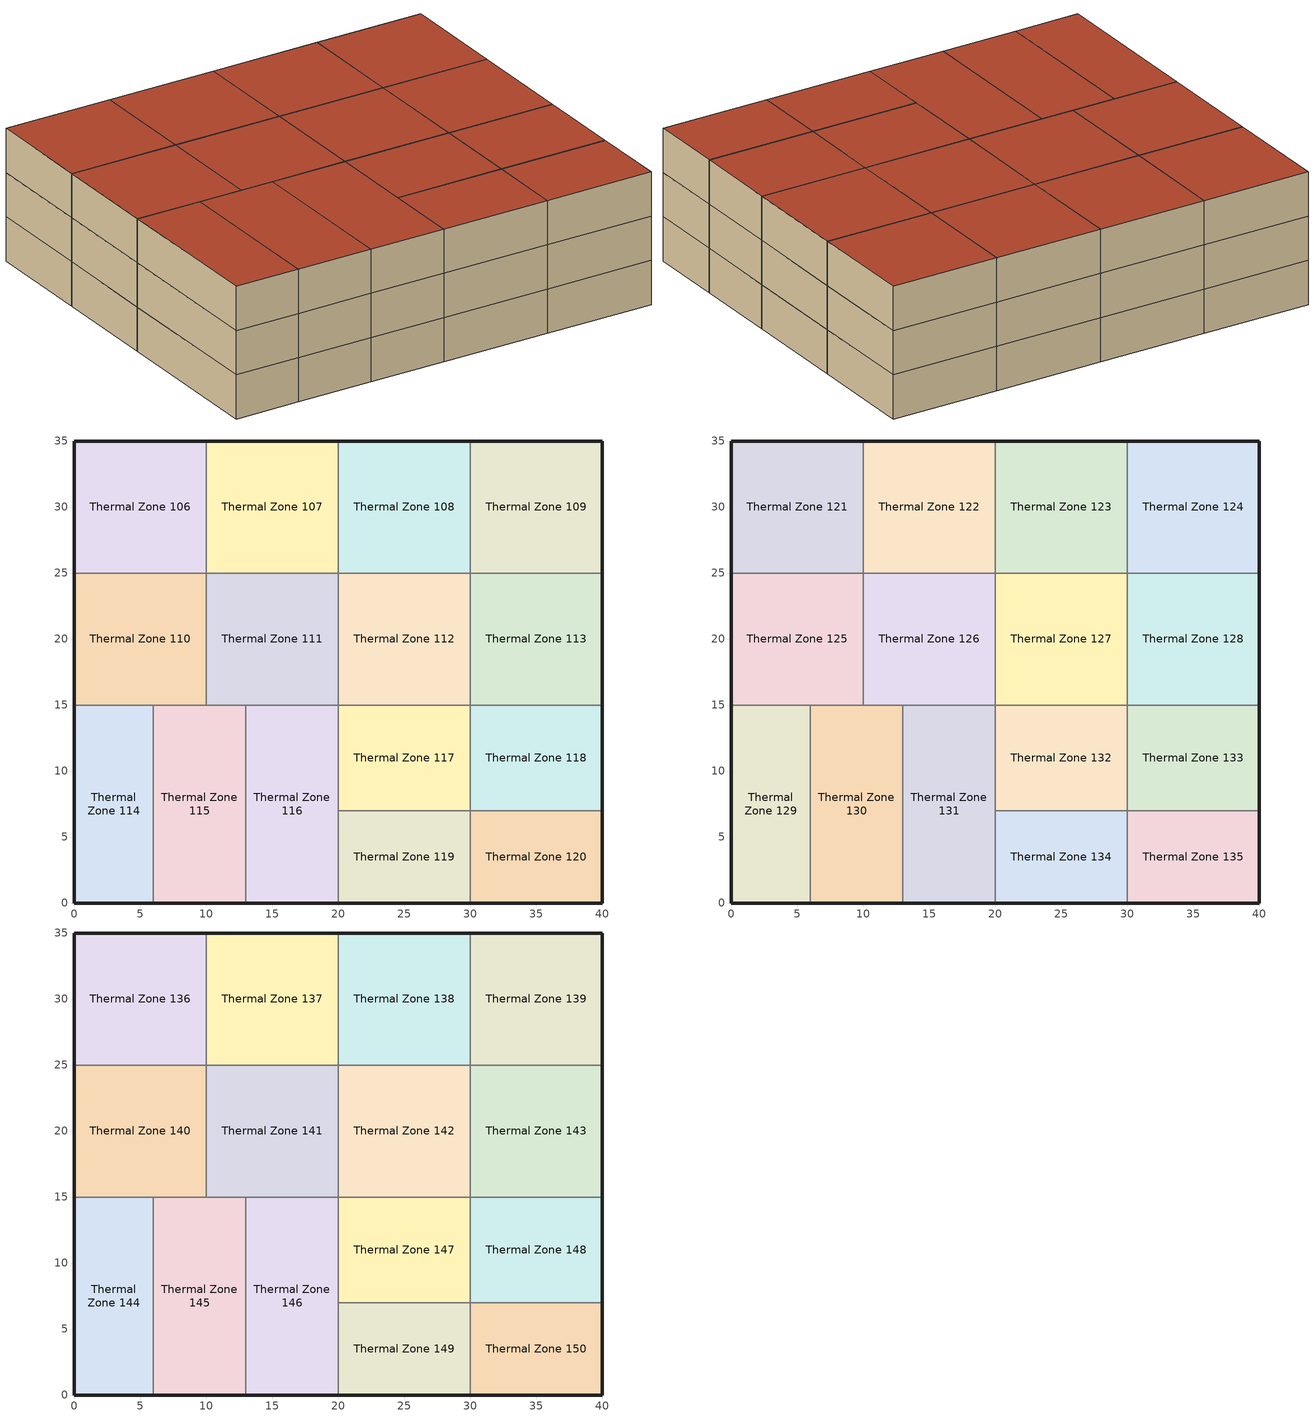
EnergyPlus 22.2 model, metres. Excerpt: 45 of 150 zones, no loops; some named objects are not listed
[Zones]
Thermal Zone 106
 floor to Thermal Zone 91 (Interior Floor): 10,35 10,25 0,25 0,35 z28
 wall outside (ASHRAE 189.1-2009 ExtWall Mass ClimateZone 4): 10,35 0,35 0,25 z28:32
 wall to Thermal Zone 107 (Interior Wall): 10,25 10,35 z28:32
 wall to Thermal Zone 110 (Interior Wall): 0,25 10,25 z28:32
Thermal Zone 107
 floor to Thermal Zone 92 (Interior Floor): 20,35 20,25 10,25 10,35 z28
 wall outside (ASHRAE 189.1-2009 ExtWall Mass ClimateZone 4): 20,35 10,35 z28:32
 wall to Thermal Zone 108 (Interior Wall): 20,25 20,35 z28:32
 wall to Thermal Zone 111 (Interior Wall): 10,25 20,25 z28:32
Thermal Zone 108
 floor to Thermal Zone 93 (Interior Floor): 30,35 30,25 20,25 20,35 z28
 wall outside (ASHRAE 189.1-2009 ExtWall Mass ClimateZone 4): 30,35 20,35 z28:32
 wall to Thermal Zone 109 (Interior Wall): 30,25 30,35 z28:32
 wall to Thermal Zone 112 (Interior Wall): 20,25 30,25 z28:32
Thermal Zone 109
 floor to Thermal Zone 94 (Interior Floor): 40,35 40,25 30,25 30,35 z28
 wall outside (ASHRAE 189.1-2009 ExtWall Mass ClimateZone 4): 40,25 40,35 30,35 z28:32
 wall to Thermal Zone 113 (Interior Wall): 30,25 40,25 z28:32
Thermal Zone 110
 floor to Thermal Zone 95 (Interior Floor): 10,25 10,15 6,15 0,15 0,25 z28
 wall outside (ASHRAE 189.1-2009 ExtWall Mass ClimateZone 4): 0,25 0,15 z28:32
 wall to Thermal Zone 111 (Interior Wall): 10,15 10,25 z28:32
 wall to Thermal Zone 115 (Interior Wall): 6,15 10,15 z28:32
 wall to Thermal Zone 114 (Interior Wall): 0,15 6,15 z28:32
Thermal Zone 111
 floor to Thermal Zone 96 (Interior Floor): 20,25 20,15 13,15 10,15 10,25 z28
 wall to Thermal Zone 112 (Interior Wall): 20,15 20,25 z28:32
 wall to Thermal Zone 116 (Interior Wall): 13,15 20,15 z28:32
 wall to Thermal Zone 115 (Interior Wall): 10,15 13,15 z28:32
Thermal Zone 112
 floor to Thermal Zone 97 (Interior Floor): 30,25 30,15 20,15 20,25 z28
 wall to Thermal Zone 113 (Interior Wall): 30,15 30,25 z28:32
 wall to Thermal Zone 117 (Interior Wall): 20,15 30,15 z28:32
Thermal Zone 113
 floor to Thermal Zone 98 (Interior Floor): 40,25 40,15 30,15 30,25 z28
 wall outside (ASHRAE 189.1-2009 ExtWall Mass ClimateZone 4): 40,15 40,25 z28:32
 wall to Thermal Zone 118 (Interior Wall): 30,15 40,15 z28:32
Thermal Zone 114
 floor to Thermal Zone 99 (Interior Floor): 6,15 6,0 0,0 0,15 z28
 wall outside (ASHRAE 189.1-2009 ExtWall Mass ClimateZone 4): 0,15 0,0 6,0 z28:32
 wall to Thermal Zone 115 (Interior Wall): 6,0 6,15 z28:32
Thermal Zone 115
 floor to Thermal Zone 100 (Interior Floor): 13,15 13,0 6,0 6,15 10,15 z28
 wall outside (ASHRAE 189.1-2009 ExtWall Mass ClimateZone 4): 6,0 13,0 z28:32
 wall to Thermal Zone 116 (Interior Wall): 13,0 13,15 z28:32
Thermal Zone 116
 floor to Thermal Zone 101 (Interior Floor): 20,15 20,7 20,0 13,0 13,15 z28
 wall outside (ASHRAE 189.1-2009 ExtWall Mass ClimateZone 4): 13,0 20,0 z28:32
 wall to Thermal Zone 117 (Interior Wall): 20,7 20,15 z28:32
 wall to Thermal Zone 119 (Interior Wall): 20,0 20,7 z28:32
Thermal Zone 117
 floor to Thermal Zone 102 (Interior Floor): 30,15 30,7 20,7 20,15 z28
 wall to Thermal Zone 118 (Interior Wall): 30,7 30,15 z28:32
 wall to Thermal Zone 119 (Interior Wall): 20,7 30,7 z28:32
Thermal Zone 118
 floor to Thermal Zone 103 (Interior Floor): 40,15 40,7 30,7 30,15 z28
 wall outside (ASHRAE 189.1-2009 ExtWall Mass ClimateZone 4): 40,7 40,15 z28:32
 wall to Thermal Zone 120 (Interior Wall): 30,7 40,7 z28:32
Thermal Zone 119
 floor to Thermal Zone 104 (Interior Floor): 30,7 30,0 20,0 20,7 z28
 wall outside (ASHRAE 189.1-2009 ExtWall Mass ClimateZone 4): 20,0 30,0 z28:32
 wall to Thermal Zone 120 (Interior Wall): 30,0 30,7 z28:32
Thermal Zone 120
 floor to Thermal Zone 105 (Interior Floor): 40,7 40,0 30,0 30,7 z28
 wall outside (ASHRAE 189.1-2009 ExtWall Mass ClimateZone 4): 30,0 40,0 40,7 z28:32
Thermal Zone 121
 floor to Thermal Zone 106 (Interior Floor): 10,35 10,25 0,25 0,35 z32
 wall outside (ASHRAE 189.1-2009 ExtWall Mass ClimateZone 4): 10,35 0,35 0,25 z32:36
 wall to Thermal Zone 122 (Interior Wall): 10,25 10,35 z32:36
 wall to Thermal Zone 125 (Interior Wall): 0,25 10,25 z32:36
Thermal Zone 122
 floor to Thermal Zone 107 (Interior Floor): 20,35 20,25 10,25 10,35 z32
 wall outside (ASHRAE 189.1-2009 ExtWall Mass ClimateZone 4): 20,35 10,35 z32:36
 wall to Thermal Zone 123 (Interior Wall): 20,25 20,35 z32:36
 wall to Thermal Zone 126 (Interior Wall): 10,25 20,25 z32:36
Thermal Zone 123
 floor to Thermal Zone 108 (Interior Floor): 30,35 30,25 20,25 20,35 z32
 wall outside (ASHRAE 189.1-2009 ExtWall Mass ClimateZone 4): 30,35 20,35 z32:36
 wall to Thermal Zone 124 (Interior Wall): 30,25 30,35 z32:36
 wall to Thermal Zone 127 (Interior Wall): 20,25 30,25 z32:36
Thermal Zone 124
 floor to Thermal Zone 109 (Interior Floor): 40,35 40,25 30,25 30,35 z32
 wall outside (ASHRAE 189.1-2009 ExtWall Mass ClimateZone 4): 40,25 40,35 30,35 z32:36
 wall to Thermal Zone 128 (Interior Wall): 30,25 40,25 z32:36
Thermal Zone 125
 floor to Thermal Zone 110 (Interior Floor): 10,25 10,15 6,15 0,15 0,25 z32
 wall outside (ASHRAE 189.1-2009 ExtWall Mass ClimateZone 4): 0,25 0,15 z32:36
 wall to Thermal Zone 126 (Interior Wall): 10,15 10,25 z32:36
 wall to Thermal Zone 130 (Interior Wall): 6,15 10,15 z32:36
 wall to Thermal Zone 129 (Interior Wall): 0,15 6,15 z32:36
Thermal Zone 126
 floor to Thermal Zone 111 (Interior Floor): 20,25 20,15 13,15 10,15 10,25 z32
 wall to Thermal Zone 127 (Interior Wall): 20,15 20,25 z32:36
 wall to Thermal Zone 131 (Interior Wall): 13,15 20,15 z32:36
 wall to Thermal Zone 130 (Interior Wall): 10,15 13,15 z32:36
Thermal Zone 127
 floor to Thermal Zone 112 (Interior Floor): 30,25 30,15 20,15 20,25 z32
 wall to Thermal Zone 128 (Interior Wall): 30,15 30,25 z32:36
 wall to Thermal Zone 132 (Interior Wall): 20,15 30,15 z32:36
Thermal Zone 128
 floor to Thermal Zone 113 (Interior Floor): 40,25 40,15 30,15 30,25 z32
 wall outside (ASHRAE 189.1-2009 ExtWall Mass ClimateZone 4): 40,15 40,25 z32:36
 wall to Thermal Zone 133 (Interior Wall): 30,15 40,15 z32:36
Thermal Zone 129
 floor to Thermal Zone 114 (Interior Floor): 6,15 6,0 0,0 0,15 z32
 wall outside (ASHRAE 189.1-2009 ExtWall Mass ClimateZone 4): 0,15 0,0 6,0 z32:36
 wall to Thermal Zone 130 (Interior Wall): 6,0 6,15 z32:36
Thermal Zone 130
 floor to Thermal Zone 115 (Interior Floor): 13,15 13,0 6,0 6,15 10,15 z32
 wall outside (ASHRAE 189.1-2009 ExtWall Mass ClimateZone 4): 6,0 13,0 z32:36
 wall to Thermal Zone 131 (Interior Wall): 13,0 13,15 z32:36
Thermal Zone 131
 floor to Thermal Zone 116 (Interior Floor): 20,15 20,7 20,0 13,0 13,15 z32
 wall outside (ASHRAE 189.1-2009 ExtWall Mass ClimateZone 4): 13,0 20,0 z32:36
 wall to Thermal Zone 132 (Interior Wall): 20,7 20,15 z32:36
 wall to Thermal Zone 134 (Interior Wall): 20,0 20,7 z32:36
Thermal Zone 132
 floor to Thermal Zone 117 (Interior Floor): 30,15 30,7 20,7 20,15 z32
 wall to Thermal Zone 133 (Interior Wall): 30,7 30,15 z32:36
 wall to Thermal Zone 134 (Interior Wall): 20,7 30,7 z32:36
Thermal Zone 133
 floor to Thermal Zone 118 (Interior Floor): 40,15 40,7 30,7 30,15 z32
 wall outside (ASHRAE 189.1-2009 ExtWall Mass ClimateZone 4): 40,7 40,15 z32:36
 wall to Thermal Zone 135 (Interior Wall): 30,7 40,7 z32:36
Thermal Zone 134
 floor to Thermal Zone 119 (Interior Floor): 30,7 30,0 20,0 20,7 z32
 wall outside (ASHRAE 189.1-2009 ExtWall Mass ClimateZone 4): 20,0 30,0 z32:36
 wall to Thermal Zone 135 (Interior Wall): 30,0 30,7 z32:36
Thermal Zone 135
 floor to Thermal Zone 120 (Interior Floor): 40,7 40,0 30,0 30,7 z32
 wall outside (ASHRAE 189.1-2009 ExtWall Mass ClimateZone 4): 30,0 40,0 40,7 z32:36
Thermal Zone 136
 floor to Thermal Zone 121 (Interior Floor): 10,35 10,25 0,25 0,35 z36
 wall outside (ASHRAE 189.1-2009 ExtWall Mass ClimateZone 4): 10,35 0,35 0,25 z36:40
 wall to Thermal Zone 137 (Interior Wall): 10,25 10,35 z36:40
 wall to Thermal Zone 140 (Interior Wall): 0,25 10,25 z36:40
 roof outside (ASHRAE 189.1-2009 ExtRoof IEAD ClimateZone 2-5): 0,35 0,25 10,25 10,35 z40
Thermal Zone 137
 floor to Thermal Zone 122 (Interior Floor): 20,35 20,25 10,25 10,35 z36
 wall outside (ASHRAE 189.1-2009 ExtWall Mass ClimateZone 4): 20,35 10,35 z36:40
 wall to Thermal Zone 138 (Interior Wall): 20,25 20,35 z36:40
 wall to Thermal Zone 141 (Interior Wall): 10,25 20,25 z36:40
 roof outside (ASHRAE 189.1-2009 ExtRoof IEAD ClimateZone 2-5): 10,35 10,25 20,25 20,35 z40
Thermal Zone 138
 floor to Thermal Zone 123 (Interior Floor): 30,35 30,25 20,25 20,35 z36
 wall outside (ASHRAE 189.1-2009 ExtWall Mass ClimateZone 4): 30,35 20,35 z36:40
 wall to Thermal Zone 139 (Interior Wall): 30,25 30,35 z36:40
 wall to Thermal Zone 142 (Interior Wall): 20,25 30,25 z36:40
 roof outside (ASHRAE 189.1-2009 ExtRoof IEAD ClimateZone 2-5): 20,35 20,25 30,25 30,35 z40
Thermal Zone 139
 floor to Thermal Zone 124 (Interior Floor): 40,35 40,25 30,25 30,35 z36
 wall outside (ASHRAE 189.1-2009 ExtWall Mass ClimateZone 4): 40,25 40,35 30,35 z36:40
 wall to Thermal Zone 143 (Interior Wall): 30,25 40,25 z36:40
 roof outside (ASHRAE 189.1-2009 ExtRoof IEAD ClimateZone 2-5): 30,35 30,25 40,25 40,35 z40
Thermal Zone 140
 floor to Thermal Zone 125 (Interior Floor): 10,25 10,15 6,15 0,15 0,25 z36
 wall outside (ASHRAE 189.1-2009 ExtWall Mass ClimateZone 4): 0,25 0,15 z36:40
 wall to Thermal Zone 141 (Interior Wall): 10,15 10,25 z36:40
 wall to Thermal Zone 145 (Interior Wall): 6,15 10,15 z36:40
 wall to Thermal Zone 144 (Interior Wall): 0,15 6,15 z36:40
 roof outside (ASHRAE 189.1-2009 ExtRoof IEAD ClimateZone 2-5): 0,25 0,15 6,15 10,15 10,25 z40
Thermal Zone 141
 floor to Thermal Zone 126 (Interior Floor): 20,25 20,15 13,15 10,15 10,25 z36
 wall to Thermal Zone 142 (Interior Wall): 20,15 20,25 z36:40
 wall to Thermal Zone 146 (Interior Wall): 13,15 20,15 z36:40
 wall to Thermal Zone 145 (Interior Wall): 10,15 13,15 z36:40
 roof outside (ASHRAE 189.1-2009 ExtRoof IEAD ClimateZone 2-5): 10,25 10,15 13,15 20,15 20,25 z40
Thermal Zone 142
 floor to Thermal Zone 127 (Interior Floor): 30,25 30,15 20,15 20,25 z36
 wall to Thermal Zone 143 (Interior Wall): 30,15 30,25 z36:40
 wall to Thermal Zone 147 (Interior Wall): 20,15 30,15 z36:40
 roof outside (ASHRAE 189.1-2009 ExtRoof IEAD ClimateZone 2-5): 20,25 20,15 30,15 30,25 z40
Thermal Zone 143
 floor to Thermal Zone 128 (Interior Floor): 40,25 40,15 30,15 30,25 z36
 wall outside (ASHRAE 189.1-2009 ExtWall Mass ClimateZone 4): 40,15 40,25 z36:40
 wall to Thermal Zone 148 (Interior Wall): 30,15 40,15 z36:40
 roof outside (ASHRAE 189.1-2009 ExtRoof IEAD ClimateZone 2-5): 30,25 30,15 40,15 40,25 z40
Thermal Zone 144
 floor to Thermal Zone 129 (Interior Floor): 6,15 6,0 0,0 0,15 z36
 wall outside (ASHRAE 189.1-2009 ExtWall Mass ClimateZone 4): 0,15 0,0 6,0 z36:40
 wall to Thermal Zone 145 (Interior Wall): 6,0 6,15 z36:40
 roof outside (ASHRAE 189.1-2009 ExtRoof IEAD ClimateZone 2-5): 0,15 0,0 6,0 6,15 z40
Thermal Zone 145
 floor to Thermal Zone 130 (Interior Floor): 13,15 13,0 6,0 6,15 10,15 z36
 wall outside (ASHRAE 189.1-2009 ExtWall Mass ClimateZone 4): 6,0 13,0 z36:40
 wall to Thermal Zone 146 (Interior Wall): 13,0 13,15 z36:40
 roof outside (ASHRAE 189.1-2009 ExtRoof IEAD ClimateZone 2-5): 10,15 6,15 6,0 13,0 13,15 z40
Thermal Zone 146
 floor to Thermal Zone 131 (Interior Floor): 20,15 20,7 20,0 13,0 13,15 z36
 wall outside (ASHRAE 189.1-2009 ExtWall Mass ClimateZone 4): 13,0 20,0 z36:40
 wall to Thermal Zone 147 (Interior Wall): 20,7 20,15 z36:40
 wall to Thermal Zone 149 (Interior Wall): 20,0 20,7 z36:40
 roof outside (ASHRAE 189.1-2009 ExtRoof IEAD ClimateZone 2-5): 13,15 13,0 20,0 20,7 20,15 z40
Thermal Zone 147
 floor to Thermal Zone 132 (Interior Floor): 30,15 30,7 20,7 20,15 z36
 wall to Thermal Zone 148 (Interior Wall): 30,7 30,15 z36:40
 wall to Thermal Zone 149 (Interior Wall): 20,7 30,7 z36:40
 roof outside (ASHRAE 189.1-2009 ExtRoof IEAD ClimateZone 2-5): 20,15 20,7 30,7 30,15 z40
Thermal Zone 148
 floor to Thermal Zone 133 (Interior Floor): 40,15 40,7 30,7 30,15 z36
 wall outside (ASHRAE 189.1-2009 ExtWall Mass ClimateZone 4): 40,7 40,15 z36:40
 wall to Thermal Zone 150 (Interior Wall): 30,7 40,7 z36:40
 roof outside (ASHRAE 189.1-2009 ExtRoof IEAD ClimateZone 2-5): 30,15 30,7 40,7 40,15 z40
Thermal Zone 149
 floor to Thermal Zone 134 (Interior Floor): 30,7 30,0 20,0 20,7 z36
 wall outside (ASHRAE 189.1-2009 ExtWall Mass ClimateZone 4): 20,0 30,0 z36:40
 wall to Thermal Zone 150 (Interior Wall): 30,0 30,7 z36:40
 roof outside (ASHRAE 189.1-2009 ExtRoof IEAD ClimateZone 2-5): 20,7 20,0 30,0 30,7 z40
Thermal Zone 150
 floor to Thermal Zone 135 (Interior Floor): 40,7 40,0 30,0 30,7 z36
 wall outside (ASHRAE 189.1-2009 ExtWall Mass ClimateZone 4): 30,0 40,0 40,7 z36:40
 roof outside (ASHRAE 189.1-2009 ExtRoof IEAD ClimateZone 2-5): 30,7 30,0 40,0 40,7 z40
[Building]
Building 1: North Axis=0
[Site:Location]
Paris-Orly.AP: Latitude=39.7653; Longitude=39.7653; Time Zone=1; Elevation=90
[SizingPeriod:DesignDay]
Paris-Orly.AP Ann Htg 99.6% Condns DB: Month=1; Day of Month=21; Day Type=WinterDesignDay; Maximum DryBulb Temperature=-4.7; Daily DryBulb Temperature Range=0; DryBulb Temperature Range Modifier Type=DefaultMultipliers; Humidity Condition Type=Wetbulb; Wetbulb or DewPoint at Maximum DryBulb=-4.7; Barometric Pressure=100248; Wind Speed=2.8; Wind Direction=30; Rain Indicator=No; Snow Indicator=No; Daylight Saving Time Indicator=No; Solar Model Indicator=ASHRAEClearSky; Sky Clearness=0
[Material] Thermal Absorptance=0.9
Name | Roughness | Thickness | Conductivity | Density | Specific Heat | Solar Absorptance | Visible Absorptance
1/2IN Gypsum | Smooth | 0.0127 | 0.16 | 784.9 | 830 | 0.4 | 0.4
1IN Stucco | Smooth | 0.0253 | 0.6918 | 1858 | 837 | 0.92 | 0.92
8IN Concrete HW | MediumRough | 0.2033 | 1.7296 | 2243 | 837 | 0.65 | 0.65
F16 Acoustic tile | MediumSmooth | 0.0191 | 0.06 | 368 | 590 | 0.3 | 0.3
G01a 19mm gypsum board | MediumSmooth | 0.019 | 0.16 | 800 | 1090 | 0.4 | 0.4
M11 100mm lightweight concrete | MediumRough | 0.1016 | 0.53 | 1280 | 840 | 0.5 | 0.5
Metal Decking | MediumSmooth | 0.0015 | 45.006 | 7680 | 418.4 | 0.6 | 0.6
Roof Insulation [21] | MediumRough | 0.2105 | 0.049 | 265 | 836.8 | 0.7 | 0.7
Roof Membrane | VeryRough | 0.0095 | 0.16 | 1121.29 | 1460 | 0.7 | 0.7
Wall Insulation [37] | MediumRough | 0.0681 | 0.0432 | 91 | 837 | 0.5 | 0.5
[Material:AirGap]
Name | Thermal Resistance
F04 Wall air space resistance | 0.15
F05 Ceiling air space resistance | 0.18
[Construction]
ASHRAE 189.1-2009 ExtRoof IEAD ClimateZone 2-5: Roof Membrane, Roof Insulation [21], Metal Decking
ASHRAE 189.1-2009 ExtWall Mass ClimateZone 4: 1IN Stucco, 8IN Concrete HW, Wall Insulation [37], 1/2IN Gypsum
Interior Floor: F16 Acoustic tile, F05 Ceiling air space resistance, M11 100mm lightweight concrete
Interior Wall: G01a 19mm gypsum board, F04 Wall air space resistance, G01a 19mm gypsum board
[Space] Space Type=189.1-2009 - Office - ClosedOffice - CZ4-8
Name | Zone
Space 8 - 1 | Thermal Zone 106
Space 8 - 2 | Thermal Zone 107
Space 8 - 3 | Thermal Zone 108
Space 8 - 4 | Thermal Zone 109
Space 8 - 5 | Thermal Zone 110
Space 8 - 6 | Thermal Zone 111
Space 8 - 7 | Thermal Zone 112
Space 8 - 8 | Thermal Zone 113
Space 8 - 9 | Thermal Zone 114
Space 8 - 10 | Thermal Zone 115
Space 8 - 11 | Thermal Zone 116
Space 8 - 12 | Thermal Zone 117
Space 8 - 13 | Thermal Zone 118
Space 8 - 14 | Thermal Zone 119
Space 8 - 15 | Thermal Zone 120
Space 9 - 1 | Thermal Zone 121
Space 9 - 2 | Thermal Zone 122
Space 9 - 3 | Thermal Zone 123
Space 9 - 4 | Thermal Zone 124
Space 9 - 5 | Thermal Zone 125
Space 9 - 6 | Thermal Zone 126
Space 9 - 7 | Thermal Zone 127
Space 9 - 8 | Thermal Zone 128
Space 9 - 9 | Thermal Zone 129
Space 9 - 10 | Thermal Zone 130
Space 9 - 11 | Thermal Zone 131
Space 9 - 12 | Thermal Zone 132
Space 9 - 13 | Thermal Zone 133
Space 9 - 14 | Thermal Zone 134
Space 9 - 15 | Thermal Zone 135
Space 10 - 1 | Thermal Zone 136
Space 10 - 2 | Thermal Zone 137
Space 10 - 3 | Thermal Zone 138
Space 10 - 4 | Thermal Zone 139
Space 10 - 5 | Thermal Zone 140
Space 10 - 6 | Thermal Zone 141
Space 10 - 7 | Thermal Zone 142
Space 10 - 8 | Thermal Zone 143
Space 10 - 9 | Thermal Zone 144
Space 10 - 10 | Thermal Zone 145
Space 10 - 11 | Thermal Zone 146
Space 10 - 12 | Thermal Zone 147
Space 10 - 13 | Thermal Zone 148
Space 10 - 14 | Thermal Zone 149
Space 10 - 15 | Thermal Zone 150
[SpaceList]
189.1-2009 - Office - ClosedOffice - CZ4-8: Space 4 - 10, Space 2 - 14, Space 1 - 13, Space 1 - 2, Space 2 - 5, Space 1 - 15, Space 3 - 10, Space 1 - 1, Space 5 - 4, Space 1 - 11, Space 1 - 10, Space 6 - 11, Space 1 - 12, Space 2 - 1, Space 1 - 14, Space 10 - 9, Space 1 - 3, Space 6 - 1, Space 1 - 4, Space 1 - 5, Space 2 - 7, Space 1 - 6, Space 3 - 6, Space 1 - 9, Space 1 - 7, Space 1 - 8, Space 4 - 1, Space 2 - 9, Space 4 - 2, Space 4 - 14, Space 2 - 10, Space 3 - 15, Space 2 - 15, Space 2 - 11, Space 2 - 12, Space 2 - 13, Space 4 - 11, Space 3 - 4, Space 3 - 1, Space 2 - 8, Space 2 - 2, Space 3 - 12, Space 2 - 3, Space 2 - 4, Space 3 - 8, Space 2 - 6, Space 10 - 13, Space 3 - 2, Space 7 - 2, Space 3 - 11, Space 3 - 5, Space 8 - 8, Space 6 - 10, Space 7 - 4, Space 5 - 1, Space 9 - 14, Space 4 - 15, Space 4 - 9, Space 4 - 4, Space 7 - 9, Space 5 - 12, Space 3 - 9, Space 4 - 12, Space 3 - 14, Space 3 - 7, Space 4 - 8, Space 4 - 5, Space 6 - 15, Space 6 - 12, Space 4 - 3, Space 4 - 13, Space 3 - 13, Space 3 - 3, Space 4 - 6, Space 5 - 10, Space 6 - 14, Space 4 - 7, Space 5 - 11, Space 5 - 13, Space 5 - 14, Space 7 - 11, Space 5 - 15, Space 5 - 2, Space 5 - 7, Space 5 - 3, Space 5 - 5, Space 5 - 6, Space 5 - 8, Space 5 - 9, Space 7 - 8, Space 6 - 13, Space 6 - 2, Space 8 - 15, Space 6 - 3, Space 9 - 8, Space 6 - 4, Space 6 - 5, Space 6 - 6, Space 6 - 7, Space 6 - 8, Space 6 - 9, Space 7 - 1, Space 7 - 10, Space 7 - 12, Space 7 - 13, Space 7 - 14, Space 7 - 15, Space 7 - 3, Space 7 - 5, Space 7 - 6, Space 7 - 7, Space 9 - 4, Space 10 - 10, Space 8 - 4, Space 10 - 15, Space 10 - 2, Space 10 - 5, Space 10 - 3, Space 10 - 1, Space 10 - 11, Space 10 - 12, Space 10 - 14, Space 10 - 4, Space 10 - 6, Space 10 - 7, Space 10 - 8, Space 8 - 5, Space 8 - 3, Space 9 - 7, Space 8 - 1, Space 8 - 10, Space 8 - 11, Space 8 - 12, Space 8 - 2, Space 8 - 13, Space 9 - 2, Space 8 - 14, Space 8 - 6, Space 8 - 7, Space 8 - 9, Space 9 - 1, Space 9 - 10, Space 9 - 11, Space 9 - 12, Space 9 - 13, Space 9 - 15, Space 9 - 3, Space 9 - 5, Space 9 - 6, Space 9 - 9
[Zone] Multiplier=1; Part of Total Floor Area=Yes
Thermal Zone 106; Thermal Zone 107; Thermal Zone 108; Thermal Zone 109; Thermal Zone 110; Thermal Zone 111; Thermal Zone 112; Thermal Zone 113; Thermal Zone 114; Thermal Zone 115; Thermal Zone 116; Thermal Zone 117; Thermal Zone 118; Thermal Zone 119; Thermal Zone 120; Thermal Zone 121; Thermal Zone 122; Thermal Zone 123; Thermal Zone 124; Thermal Zone 125; Thermal Zone 126; Thermal Zone 127; Thermal Zone 128; Thermal Zone 129; Thermal Zone 130; Thermal Zone 131; Thermal Zone 132; Thermal Zone 133; Thermal Zone 134; Thermal Zone 135; Thermal Zone 136; Thermal Zone 137; Thermal Zone 138; Thermal Zone 139; Thermal Zone 140; Thermal Zone 141; Thermal Zone 142; Thermal Zone 143; Thermal Zone 144; Thermal Zone 145; Thermal Zone 146; Thermal Zone 147; Thermal Zone 148; Thermal Zone 149; Thermal Zone 150
[People]
189.1-2009 - Office - ClosedOffice - CZ4-8 People: Zone or ZoneList or Space or SpaceList=189.1-2009 - Office - ClosedOffice - CZ4-8; Number of People Schedule=Office Work Occ; Number of People Calculation Method=People/Area; People per Floor Area=0.0511286; Fraction Radiant=0.3; Activity Level Schedule=Office Activity
[Lights]
189.1-2009 - Office - ClosedOffice - CZ4-8 Lights: Zone or ZoneList or Space or SpaceList=189.1-2009 - Office - ClosedOffice - CZ4-8; Schedule=Office Bldg Light; Design Level Calculation Method=Watts/Area; Watts per Zone Floor Area=10.6563; EndUse Subcategory=General
[ElectricEquipment]
189.1-2009 - Office - ClosedOffice - CZ4-8 Electric Equipment: Zone or ZoneList or Space or SpaceList=189.1-2009 - Office - ClosedOffice - CZ4-8; Schedule=Office Bldg Equip; Design Level Calculation Method=Watts/Area; Watts per Zone Floor Area=6.8889; EndUse Subcategory=General
[ZoneInfiltration:DesignFlowRate]
189.1-2009 - Office - ClosedOffice - CZ4-8 Infiltration: Zone or ZoneList or Space or SpaceList=189.1-2009 - Office - ClosedOffice - CZ4-8; Schedule=Office Infil Quarter On; Design Flow Rate Calculation Method=Flow/ExteriorArea; Flow Rate per Exterior Surface Area=0.000226568
[AvailabilityManager:Scheduled] Schedule=Always On Discrete
Packaged Rooftop VAV with PFP Boxes and Reheat Availability Manager; Air Loop HVAC Outdoor Air System 1 Availability Manager
[Schedule:Day:Interval]
Office Bldg Light Rule 1 Day Schedule: No, 24:00, 0.05
Office Bldg Light Default Schedule: No, 05:00, 0.05, 07:00, 0.1, 08:00, 0.3, 17:00, 0.9, 18:00, 0.7, 20:00, 0.5, 22:00, 0.3, 23:00, 0.1, 24:00, 0.05
Office Bldg Light Rule 2 Day Schedule: No, 06:00, 0.05, 08:00, 0.1, 14:00, 0.5, 17:00, 0.15, 24:00, 0.05
Office Bldg Light Summer Design Day; Office Bldg Equip Summer Design Day; Office Infil Quarter On Rule 1 Day Schedule: No, 24:00, 1
Office Bldg Light Winter Design Day; Office Bldg Occ Rule 1 Day Schedule; Office Bldg Occ Winter Design Day; Office Bldg Equip Winter Design Day: No, 24:00, 0
Office Bldg Occ Default Schedule: No, 06:00, 0, 07:00, 0.1, 08:00, 0.2, 12:00, 0.85, 13:00, 0.5, 17:00, 0.85, 18:00, 0.7, 20:00, 0.4, 22:00, 0.1, 24:00, 0.05
Office Bldg Occ Rule 2 Day Schedule: No, 06:00, 0, 08:00, 0.1, 14:00, 0.4, 17:00, 0.1, 24:00, 0
Office Bldg Occ Summer Design Day: No, 06:00, 0, 22:00, 1, 24:00, 0.05
Office Activity Default Schedule; Office Activity Summer Design Day; Office Activity Winter Design Day: No, 24:00, 132
Office Bldg Equip Rule 1 Day Schedule: No, 24:00, 0.3
Office Bldg Equip Default Schedule: No, 08:00, 0.4, 12:00, 0.9, 13:00, 0.8, 17:00, 0.9, 18:00, 0.8, 20:00, 0.6, 22:00, 0.5, 24:00, 0.4
Office Bldg Equip Rule 2 Day Schedule: No, 06:00, 0.3, 08:00, 0.4, 14:00, 0.5, 17:00, 0.35, 24:00, 0.3
Office Infil Quarter On Default Schedule; Office Infil Quarter On Summer Design Day: No, 06:00, 1, 22:00, 0.25, 24:00, 1
Office Infil Quarter On Rule 2 Day Schedule; Office Infil Quarter On Winter Design Day: No, 06:00, 1, 18:00, 0.25, 24:00, 1
[Schedule:Week:Daily]
Office Bldg Light Week Rule - Jan1-Dec31: Office Bldg Light Rule 1 Day Schedule, Office Bldg Light Default Schedule, Office Bldg Light Default Schedule, Office Bldg Light Default Schedule, Office Bldg Light Default Schedule, Office Bldg Light Default Schedule, Office Bldg Light Rule 2 Day Schedule, Office Bldg Light Default Schedule, Office Bldg Light Summer Design Day, Office Bldg Light Winter Design Day, Office Bldg Light Default Schedule, Office Bldg Light Default Schedule
Office Work Occ Week Rule - Jan1-Dec31: Office Bldg Occ Rule 1 Day Schedule, Office Bldg Occ Default Schedule, Office Bldg Occ Default Schedule, Office Bldg Occ Default Schedule, Office Bldg Occ Default Schedule, Office Bldg Occ Default Schedule, Office Bldg Occ Rule 2 Day Schedule, Office Bldg Occ Default Schedule, Office Bldg Occ Summer Design Day, Office Bldg Occ Winter Design Day, Office Bldg Occ Default Schedule, Office Bldg Occ Default Schedule
Office Activity Week Rule - Jan1-Dec31: Office Activity Default Schedule, Office Activity Default Schedule, Office Activity Default Schedule, Office Activity Default Schedule, Office Activity Default Schedule, Office Activity Default Schedule, Office Activity Default Schedule, Office Activity Default Schedule, Office Activity Summer Design Day, Office Activity Winter Design Day, Office Activity Default Schedule, Office Activity Default Schedule
Office Bldg Equip Week Rule - Jan1-Dec31: Office Bldg Equip Rule 1 Day Schedule, Office Bldg Equip Default Schedule, Office Bldg Equip Default Schedule, Office Bldg Equip Default Schedule, Office Bldg Equip Default Schedule, Office Bldg Equip Default Schedule, Office Bldg Equip Rule 2 Day Schedule, Office Bldg Equip Default Schedule, Office Bldg Equip Summer Design Day, Office Bldg Equip Winter Design Day, Office Bldg Equip Default Schedule, Office Bldg Equip Default Schedule
Office Infil Quarter On Week Rule - Jan1-Dec31: Office Infil Quarter On Rule 1 Day Schedule, Office Infil Quarter On Default Schedule, Office Infil Quarter On Default Schedule, Office Infil Quarter On Default Schedule, Office Infil Quarter On Default Schedule, Office Infil Quarter On Default Schedule, Office Infil Quarter On Rule 2 Day Schedule, Office Infil Quarter On Default Schedule, Office Infil Quarter On Summer Design Day, Office Infil Quarter On Winter Design Day, Office Infil Quarter On Default Schedule, Office Infil Quarter On Default Schedule
[Schedule:Year]
Office Bldg Light: Office Bldg Light Week Rule - Jan1-Dec31, 1, 1, 12, 31
Office Work Occ: Office Work Occ Week Rule - Jan1-Dec31, 1, 1, 12, 31
Office Activity: Office Activity Week Rule - Jan1-Dec31, 1, 1, 12, 31
Office Bldg Equip: Office Bldg Equip Week Rule - Jan1-Dec31, 1, 1, 12, 31
Office Infil Quarter On: Office Infil Quarter On Week Rule - Jan1-Dec31, 1, 1, 12, 31
[Schedule:Constant]
Always On Discrete: Hourly Value=1
